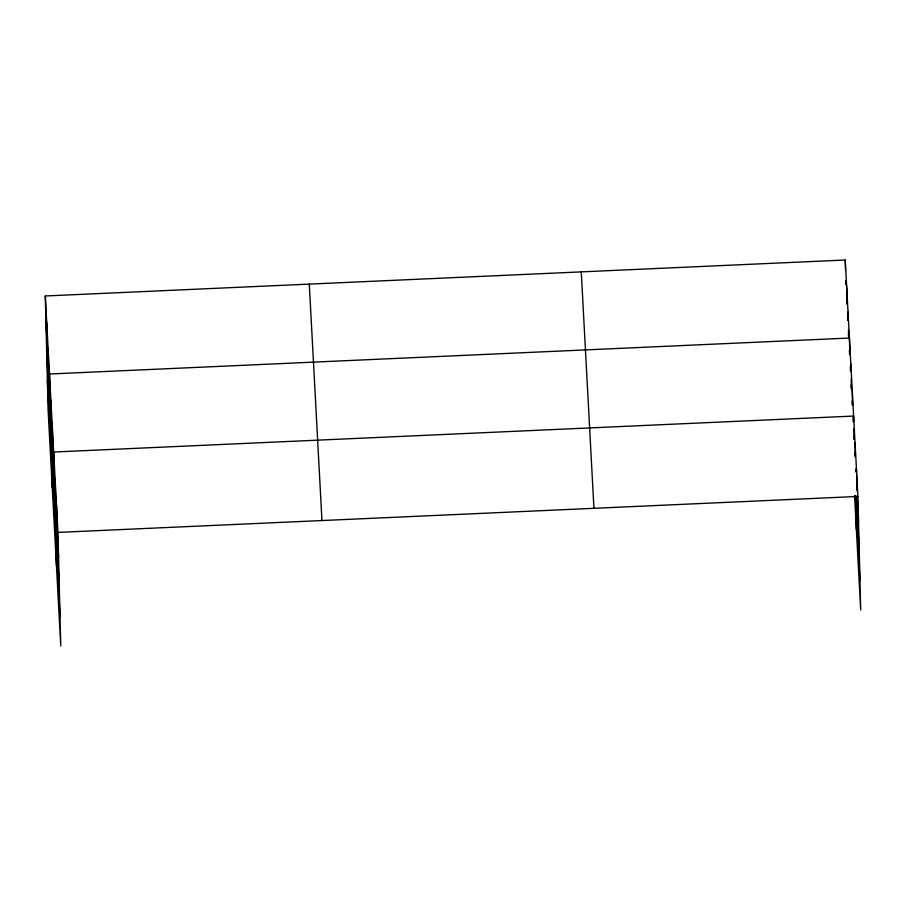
<?xml version="1.0" encoding="UTF-8"?>
<svg xmlns="http://www.w3.org/2000/svg" width="906" height="906" viewBox="0 0 906 906"><rect width="100%" height="100%" fill="white"/><g stroke="black" fill="none" stroke-linecap="round" stroke-linejoin="round"><path stroke-width="1.36" d="M45.3 295.979L57.973 532.411L60.759 645.989L48.075 409.546L45.3 295.979L845.241 260.011L857.925 496.454L860.7 610.021L854.551 495.412M57.973 532.411L857.925 496.454M846.657 299.818L846.884 303.929M847.54 316.239L847.756 320.35M848.492 334.042L848.639 336.783L848.469 329.909M849.375 350.463L849.59 354.574M850.258 366.896L850.474 370.996M851.21 384.688L851.425 388.799L851.198 379.172M852.093 401.109L852.308 405.22M852.976 417.541L853.192 421.641M853.928 435.333L854.143 439.444L853.916 428.436M854.822 452.094L855.049 456.318M855.728 469.014L855.887 471.833M856.634 485.944L856.861 490.169M857.167 495.809L858.526 521.199M856.374 496.918L859.25 550.508M855.457 496.216L859.987 580.712M581.267 271.879L593.94 508.323M309.286 284.11L321.958 520.542M45.9 320.724L58.584 557.167M46.625 350.033L59.298 586.476M47.361 380.237L60.034 616.68M856.487 469.659L856.555 472.4M856.623 475.152L856.997 490.282M855.049 442.864L855.389 456.613M853.746 421.562L853.611 416.058L53.669 452.026L56.444 565.593M855.57 496.205L856.385 529.636M852.218 390.056L852.591 405.175M850.825 364.042L850.994 370.916M849.839 354.54L849.432 338.04L49.479 374.008L52.254 487.575M848.039 312.026L848.243 320.282M846.646 286.024L847.076 303.895M845.241 260.011L845.479 269.637M845.751 280.634L845.853 284.756M56.546 505.616L57.146 530.372M55.107 478.821L55.708 503.566M52.276 426.024L52.876 450.769M50.883 400.01L51.483 424.755M48.086 347.995L48.698 372.74M46.693 321.981L47.305 346.738"/></g></svg>
